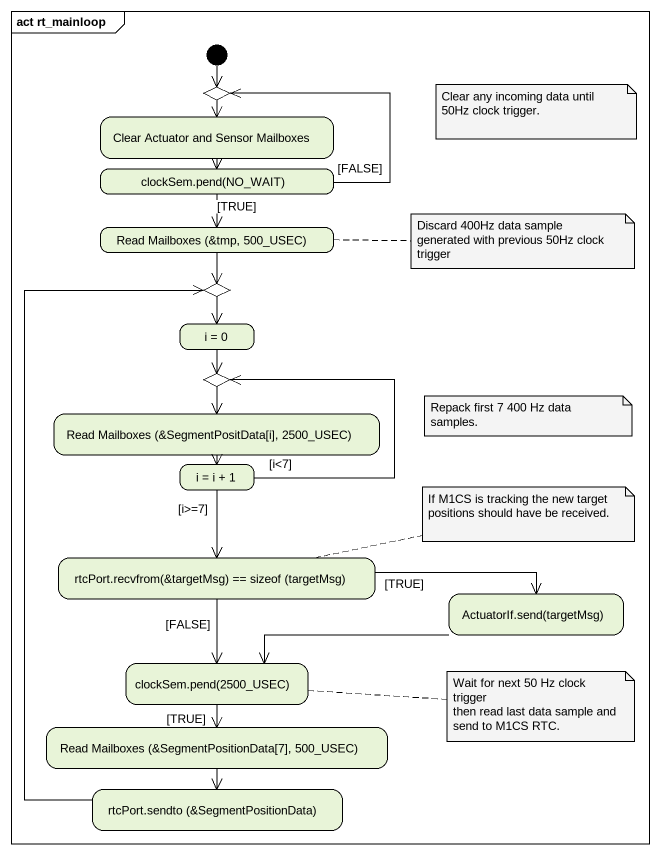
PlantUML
@startuml
mainframe act rt_mainloop
hide empty description
state "Clear Actuator and Sensor Mailboxes" as Clear_Actuator_and_Sensor
state choice1 <<choice>>
state "clockSem.pend(NO_WAIT)" as clockSem_pend_NO_WAIT
state "Read Mailboxes (&tmp, 500_USEC)" as Read_Mailboxes_tmp_500_USEC
state "i = 0" as i_0
state choice2 <<choice>>
state choice3 <<choice>>
state "Read Mailboxes (&SegmentPositData[i], 2500_USEC)" as Read_Mailboxes
state "i = i + 1" as i_i_1
state "rtcPort.recvfrom(&targetMsg) == sizeof (targetMsg)" as rtcPort_recvfrom_targetMsg
state "ActuatorIf.send(targetMsg)" as ActuatorIf_send_targetMsg
state "clockSem.pend(2500_USEC)" as clockSem_pend_2500_USEC
state "Read Mailboxes (&SegmentPositionData[7], 500_USEC)" as Read_Mailboxes_2
state "rtcPort.sendto (&SegmentPositionData)" as rtcPort_sendto
[*] --> choice1
Clear_Actuator_and_Sensor --> clockSem_pend_NO_WAIT
choice1 --> Clear_Actuator_and_Sensor
clockSem_pend_NO_WAIT -up-> choice1 : [FALSE]
clockSem_pend_NO_WAIT --> Read_Mailboxes_tmp_500_USEC : [TRUE]
Read_Mailboxes_tmp_500_USEC --> choice2
i_0 --> choice3
choice2 --> i_0
choice3 --> Read_Mailboxes
Read_Mailboxes --> i_i_1
i_i_1 -up-> choice3 : [i<7]
i_i_1 --> rtcPort_recvfrom_targetMsg : [i>=7]
rtcPort_recvfrom_targetMsg -right-> ActuatorIf_send_targetMsg : [TRUE]
rtcPort_recvfrom_targetMsg --> clockSem_pend_2500_USEC : [FALSE]
ActuatorIf_send_targetMsg -left-> clockSem_pend_2500_USEC
clockSem_pend_2500_USEC --> Read_Mailboxes_2 : [TRUE]
Read_Mailboxes_2 --> rtcPort_sendto
rtcPort_sendto -up-> choice2
note as N1
  Clear any incoming data until 50Hz clock trigger.
end note
note right of Read_Mailboxes_tmp_500_USEC : Discard 400Hz data sample generated with previous 50Hz clock trigger
note as N3
  Repack first 7 400 Hz data samples.
end note
note right of rtcPort_recvfrom_targetMsg : If M1CS is tracking the new target positions should have be received.
note right of clockSem_pend_2500_USEC
  Wait for next 50 Hz clock trigger
  then read last data sample and send to M1CS RTC.
end note
@enduml
